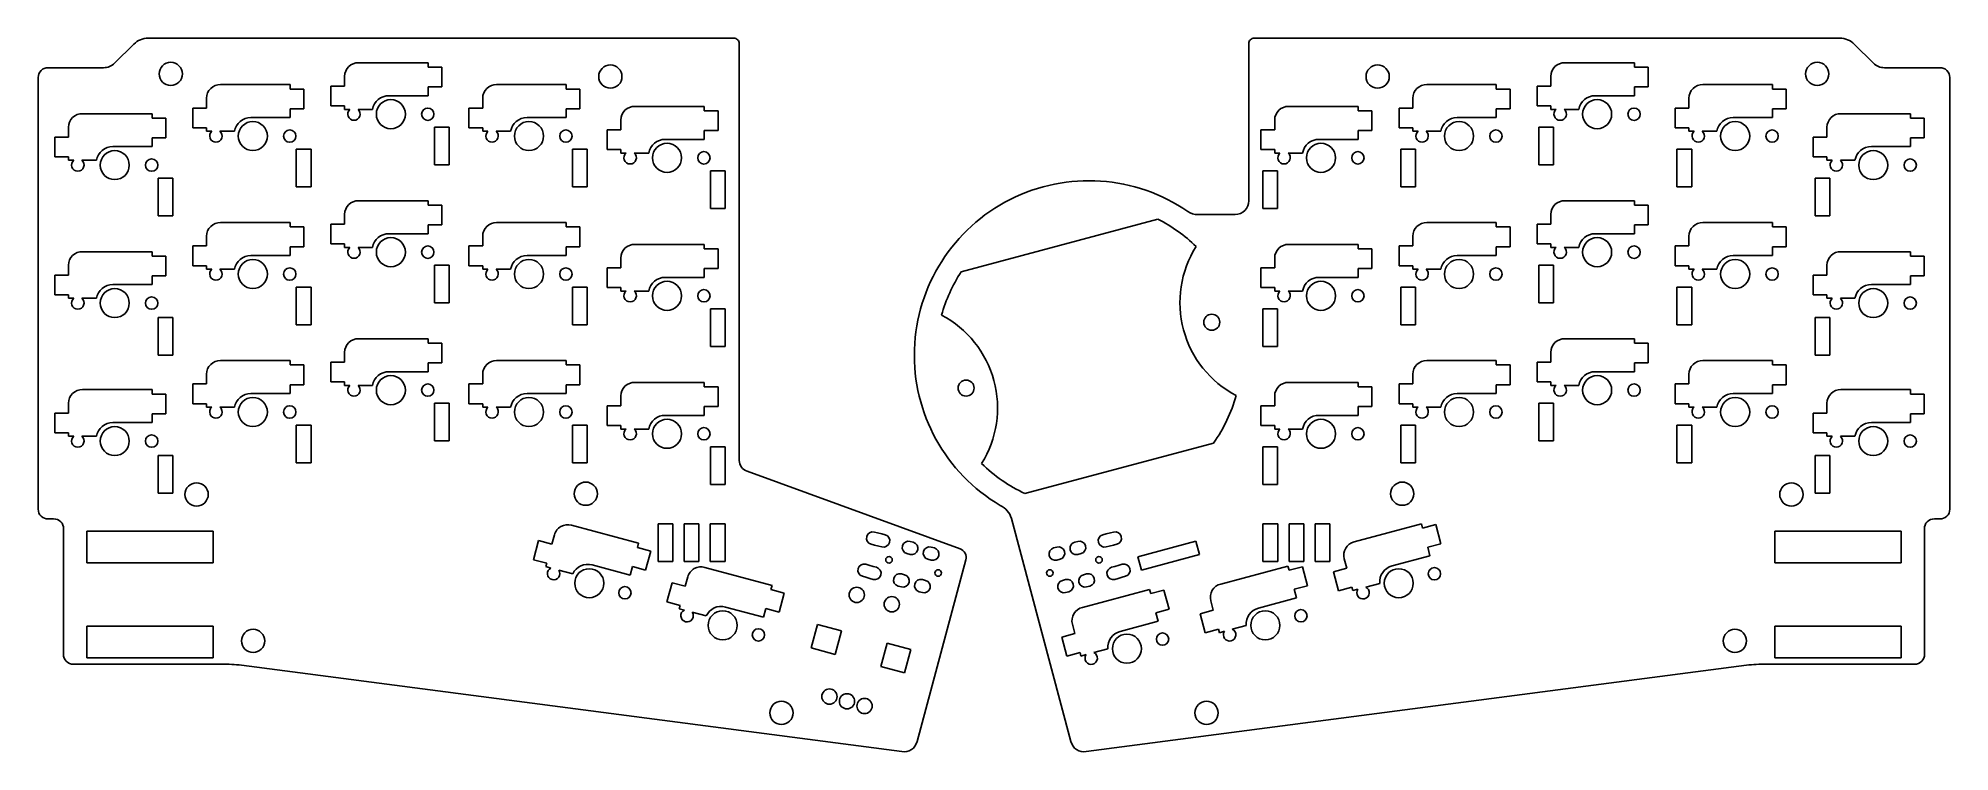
# Model space of a CAD drawing. Extents: x 18 to 281, y -149 to -51.
import ezdxf

# ---------------------------------------------------------------- set-up
doc = ezdxf.new("R2010")
doc.units = 0
doc.layers.add('BLACK', color=7, linetype='CONTINUOUS')

msp = doc.modelspace()

# ---------------------------------------------------------------- linework, layer by layer
at = {"layer": 'BLACK', "linetype": 'CONTINUOUS'}
for p, q in [((30.9462, -51.5245), (28.291, -54.1673)), ((113.485, -50.7244), (32.9274, -50.7244)), ((114.256, -51.4737), (114.256, -108.865)), ((184.355, -73.1001), (184.355, -51.4737)), ((265.69, -50.7244), (185.127, -50.7244)), ((270.32, -54.1673), (267.671, -51.5245)), ((19.1365, -54.782), (26.767, -54.782)), ((71.447, -54.1093), (61.8712, -54.1093)), ((71.447, -54.7098), (71.447, -54.1093)), ((73.3348, -54.7098), (71.447, -54.7098)), ((73.3348, -57.4276), (73.3348, -54.7098)), ((237.426, -54.1093), (227.85, -54.1093)), ((237.426, -54.7098), (237.426, -54.1093)), ((239.314, -54.7098), (237.426, -54.7098)), ((239.314, -57.4276), (239.314, -54.7098)), ((271.844, -54.782), (279.475, -54.782)), ((17.7903, -56.1325), (17.7913, -115.583)), ((52.4476, -57.12), (42.8718, -57.12)), ((52.4476, -57.7205), (52.4476, -57.12)), ((54.3354, -57.7205), (52.4476, -57.7205)), ((54.3354, -60.4383), (54.3354, -57.7205)), ((58.0612, -57.3256), (58.0612, -60.0434)), ((58.0612, -57.3256), (59.949, -57.3256)), ((59.949, -55.9794), (59.949, -57.3256)), ((71.447, -58.6464), (71.447, -57.4276)), ((73.3348, -57.4276), (71.447, -57.4276)), ((90.4472, -57.1195), (80.8714, -57.1195)), ((90.4472, -57.72), (90.4472, -57.1195)), ((92.335, -57.72), (90.4472, -57.72)), ((92.335, -60.4378), (92.335, -57.72)), ((218.426, -57.1195), (208.85, -57.1195)), ((218.426, -57.72), (218.426, -57.1195)), ((220.314, -57.72), (218.426, -57.72)), ((220.314, -60.4378), (220.314, -57.72)), ((224.04, -57.3256), (224.04, -60.0434)), ((224.04, -57.3256), (225.928, -57.3256)), ((225.928, -55.9794), (225.928, -57.3256)), ((237.426, -58.6464), (237.426, -57.4276)), ((239.314, -57.4276), (237.426, -57.4276)), ((256.425, -57.12), (246.85, -57.12)), ((256.425, -57.7205), (256.425, -57.12)), ((258.313, -57.7205), (256.425, -57.7205)), ((258.313, -60.4383), (258.313, -57.7205)), ((280.82, -115.583), (280.821, -56.1325)), ((39.0618, -60.3363), (39.0618, -63.0541)), ((39.0618, -60.3363), (40.9496, -60.3363)), ((40.9496, -58.9901), (40.9496, -60.3363)), ((52.4476, -61.6571), (52.4476, -60.4383)), ((54.3354, -60.4383), (52.4476, -60.4383)), ((58.0612, -60.0434), (59.949, -60.0434)), ((59.949, -60.0434), (59.949, -60.5264)), ((71.447, -58.6464), (66.053, -58.6464)), ((77.0614, -60.3358), (77.0614, -63.0536)), ((77.0614, -60.3358), (78.9492, -60.3358)), ((78.9492, -58.9896), (78.9492, -60.3358)), ((90.4472, -61.6566), (90.4472, -60.4378)), ((92.335, -60.4378), (90.4472, -60.4378)), ((109.447, -60.12), (99.8711, -60.12)), ((109.447, -60.7205), (109.447, -60.12)), ((199.426, -60.12), (189.85, -60.12)), ((199.426, -60.7205), (199.426, -60.12)), ((205.04, -60.3358), (205.04, -63.0536)), ((205.04, -60.3358), (206.928, -60.3358)), ((206.928, -58.9896), (206.928, -60.3358)), ((218.426, -61.6566), (218.426, -60.4378)), ((220.314, -60.4378), (218.426, -60.4378)), ((224.04, -60.0434), (225.928, -60.0434)), ((225.928, -60.0434), (225.928, -60.5264)), ((237.426, -58.6464), (232.032, -58.6464)), ((243.04, -60.3363), (243.04, -63.0541)), ((243.04, -60.3363), (244.927, -60.3363)), ((244.927, -58.9901), (244.927, -60.3363)), ((256.425, -61.6571), (256.425, -60.4383)), ((258.313, -60.4383), (256.425, -60.4383)), ((21.9494, -62.9887), (21.9494, -64.3349)), ((33.4474, -61.1186), (23.8716, -61.1186)), ((33.4474, -61.7191), (33.4474, -61.1186)), ((35.3352, -61.7191), (33.4474, -61.7191)), ((35.3352, -64.4369), (35.3352, -61.7191)), ((39.0618, -63.0541), (40.9496, -63.0541)), ((40.9496, -63.0541), (40.9496, -63.5371)), ((52.4476, -61.6571), (47.0536, -61.6571)), ((59.949, -60.5264), (60.6774, -60.5264)), ((61.795, -60.526), (63.793, -60.5264)), ((72.3002, -62.9956), (74.3322, -62.9956)), ((72.3002, -68.1772), (72.3002, -62.9956)), ((74.3322, -62.9956), (74.3322, -68.1772)), ((77.0614, -63.0536), (78.9492, -63.0536)), ((78.9492, -63.0536), (78.9492, -63.5366)), ((90.4472, -61.6566), (85.0532, -61.6566)), ((97.9489, -61.9901), (97.9489, -63.3363)), ((111.335, -60.7205), (109.447, -60.7205)), ((111.335, -63.4383), (111.335, -60.7205)), ((187.928, -61.9901), (187.928, -63.3363)), ((201.314, -60.7205), (199.426, -60.7205)), ((201.314, -63.4383), (201.314, -60.7205)), ((205.04, -63.0536), (206.928, -63.0536)), ((206.928, -63.0536), (206.928, -63.5366)), ((218.426, -61.6566), (213.032, -61.6566)), ((226.311, -62.9956), (224.279, -62.9956)), ((224.279, -62.9956), (224.279, -68.1772)), ((225.928, -60.5264), (226.656, -60.5264)), ((226.311, -68.1772), (226.311, -62.9956)), ((227.774, -60.526), (229.772, -60.5264)), ((243.04, -63.0541), (244.927, -63.0541)), ((244.927, -63.0541), (244.927, -63.5371)), ((256.425, -61.6571), (251.031, -61.6571)), ((263.928, -62.9887), (263.928, -64.3349)), ((275.426, -61.1186), (265.85, -61.1186)), ((275.426, -61.7191), (275.426, -61.1186)), ((277.313, -61.7191), (275.426, -61.7191)), ((277.313, -64.4369), (277.313, -61.7191)), ((20.0616, -64.3349), (20.0616, -67.0527)), ((20.0616, -64.3349), (21.9494, -64.3349)), ((33.4474, -65.6557), (28.0534, -65.6557)), ((33.4474, -65.6557), (33.4474, -64.4369)), ((35.3352, -64.4369), (33.4474, -64.4369)), ((40.9496, -63.5371), (41.678, -63.5371)), ((42.7956, -63.5367), (44.7936, -63.5371)), ((78.9492, -63.5366), (79.6776, -63.5366)), ((80.7952, -63.5362), (82.7932, -63.5366)), ((96.0611, -63.3363), (96.0611, -66.0541)), ((96.0611, -63.3363), (97.9489, -63.3363)), ((109.447, -64.6571), (104.053, -64.6571)), ((109.447, -64.6571), (109.447, -63.4383)), ((111.335, -63.4383), (109.447, -63.4383)), ((186.04, -63.3363), (186.04, -66.0541)), ((186.04, -63.3363), (187.928, -63.3363)), ((199.426, -64.6571), (194.032, -64.6571)), ((199.426, -64.6571), (199.426, -63.4383)), ((201.314, -63.4383), (199.426, -63.4383)), ((206.928, -63.5366), (207.656, -63.5366)), ((208.774, -63.5362), (210.772, -63.5366)), ((244.927, -63.5371), (245.656, -63.5371)), ((246.773, -63.5367), (248.771, -63.5371)), ((262.04, -64.3349), (262.04, -67.0527)), ((262.04, -64.3349), (263.928, -64.3349)), ((275.426, -65.6557), (270.032, -65.6557)), ((275.426, -65.6557), (275.426, -64.4369)), ((277.313, -64.4369), (275.426, -64.4369)), ((20.0616, -67.0527), (21.9494, -67.0527)), ((21.9494, -67.0527), (21.9494, -67.5357)), ((21.9494, -67.5357), (22.6778, -67.5357)), ((23.7954, -67.5353), (25.7934, -67.5357)), ((53.3008, -71.1879), (53.3008, -66.0063)), ((53.3008, -66.0063), (55.3328, -66.0063)), ((55.3328, -66.0063), (55.3328, -71.1879)), ((74.3322, -68.1772), (72.3002, -68.1772)), ((91.3004, -71.1874), (91.3004, -66.0058)), ((91.3004, -66.0058), (93.3324, -66.0058)), ((93.3324, -66.0058), (93.3324, -71.1874)), ((96.0611, -66.0541), (97.9489, -66.0541)), ((97.9489, -66.0541), (97.9489, -66.5371)), ((97.9489, -66.5371), (98.6773, -66.5371)), ((99.7949, -66.5367), (101.793, -66.5371)), ((186.04, -66.0541), (187.928, -66.0541)), ((187.928, -66.0541), (187.928, -66.5371)), ((187.928, -66.5371), (188.657, -66.5371)), ((189.774, -66.5367), (191.772, -66.5371)), ((207.311, -66.0058), (205.279, -66.0058)), ((205.279, -66.0058), (205.279, -71.1874)), ((207.311, -71.1874), (207.311, -66.0058)), ((224.279, -68.1772), (226.311, -68.1772)), ((245.311, -66.0063), (243.279, -66.0063)), ((243.279, -66.0063), (243.279, -71.1879)), ((245.311, -71.1879), (245.311, -66.0063)), ((262.04, -67.0527), (263.928, -67.0527)), ((263.928, -67.0527), (263.928, -67.5357)), ((263.928, -67.5357), (264.656, -67.5357)), ((265.774, -67.5353), (267.772, -67.5357)), ((34.3006, -70.0049), (36.3326, -70.0049)), ((34.3006, -75.1865), (34.3006, -70.0049)), ((36.3326, -70.0049), (36.3326, -75.1865)), ((110.3, -69.0063), (112.332, -69.0063)), ((110.3, -74.1879), (110.3, -69.0063)), ((112.332, -69.0063), (112.332, -74.1879)), ((188.311, -69.0063), (186.279, -69.0063)), ((186.279, -69.0063), (186.279, -74.1879)), ((188.311, -74.1879), (188.311, -69.0063)), ((264.311, -70.0049), (262.279, -70.0049)), ((262.279, -70.0049), (262.279, -75.1865)), ((264.311, -75.1865), (264.311, -70.0049)), ((55.3328, -71.1879), (53.3008, -71.1879)), ((71.447, -73.1092), (61.8712, -73.1092)), ((71.447, -73.7097), (71.447, -73.1092)), ((93.3324, -71.1874), (91.3004, -71.1874)), ((205.279, -71.1874), (207.311, -71.1874)), ((237.426, -73.1092), (227.85, -73.1092)), ((237.426, -73.7097), (237.426, -73.1092)), ((243.279, -71.1879), (245.311, -71.1879)), ((36.3326, -75.1865), (34.3006, -75.1865)), ((52.4476, -76.1196), (42.8718, -76.1196)), ((52.4476, -76.7201), (52.4476, -76.1196)), ((59.949, -74.9793), (59.949, -76.3255)), ((73.3348, -73.7097), (71.447, -73.7097)), ((73.3348, -76.4275), (73.3348, -73.7097)), ((90.4472, -76.1194), (80.8714, -76.1194)), ((90.4472, -76.7199), (90.4472, -76.1194)), ((112.332, -74.1879), (110.3, -74.1879)), ((171.865, -75.6523), (144.786, -82.9056)), ((177.348, -75.0051), (182.479, -75.0051)), ((186.279, -74.1879), (188.311, -74.1879)), ((218.426, -76.1194), (208.85, -76.1194)), ((218.426, -76.7199), (218.426, -76.1194)), ((225.928, -74.9793), (225.928, -76.3255)), ((239.314, -73.7097), (237.426, -73.7097)), ((239.314, -76.4275), (239.314, -73.7097)), ((256.425, -76.1196), (246.85, -76.1196)), ((256.425, -76.7201), (256.425, -76.1196)), ((262.279, -75.1865), (264.311, -75.1865)), ((40.9496, -77.9897), (40.9496, -79.3359)), ((54.3354, -76.7201), (52.4476, -76.7201)), ((54.3354, -79.4379), (54.3354, -76.7201)), ((58.0612, -76.3255), (58.0612, -79.0433)), ((58.0612, -76.3255), (59.949, -76.3255)), ((71.447, -77.6463), (66.053, -77.6463)), ((71.447, -77.6463), (71.447, -76.4275)), ((73.3348, -76.4275), (71.447, -76.4275)), ((78.9492, -77.9895), (78.9492, -79.3357)), ((92.335, -76.7199), (90.4472, -76.7199)), ((92.335, -79.4377), (92.335, -76.7199)), ((206.928, -77.9895), (206.928, -79.3357)), ((220.314, -76.7199), (218.426, -76.7199)), ((220.314, -79.4377), (220.314, -76.7199)), ((224.04, -76.3255), (224.04, -79.0433)), ((224.04, -76.3255), (225.928, -76.3255)), ((237.426, -77.6463), (232.032, -77.6463)), ((237.426, -77.6463), (237.426, -76.4275)), ((239.314, -76.4275), (237.426, -76.4275)), ((244.927, -77.9897), (244.927, -79.3359)), ((258.313, -76.7201), (256.425, -76.7201)), ((258.313, -79.4379), (258.313, -76.7201)), ((33.4474, -80.119), (23.8716, -80.119)), ((33.4474, -80.7195), (33.4474, -80.119)), ((35.3352, -80.7195), (33.4474, -80.7195)), ((35.3352, -83.4373), (35.3352, -80.7195)), ((39.0618, -79.3359), (39.0618, -82.0537)), ((39.0618, -79.3359), (40.9496, -79.3359)), ((52.4476, -80.6567), (47.0536, -80.6567)), ((52.4476, -80.6567), (52.4476, -79.4379)), ((54.3354, -79.4379), (52.4476, -79.4379)), ((58.0612, -79.0433), (59.949, -79.0433)), ((59.949, -79.0433), (59.949, -79.5263)), ((59.949, -79.5263), (60.6774, -79.5263)), ((61.795, -79.5259), (63.793, -79.5263)), ((77.0614, -79.3357), (77.0614, -82.0535)), ((77.0614, -79.3357), (78.9492, -79.3357)), ((90.4472, -80.6565), (85.0532, -80.6565)), ((90.4472, -80.6565), (90.4472, -79.4377)), ((92.335, -79.4377), (90.4472, -79.4377)), ((97.9489, -80.9899), (97.9489, -82.3361)), ((109.447, -79.1198), (99.8711, -79.1198)), ((109.447, -79.7203), (109.447, -79.1198)), ((111.335, -79.7203), (109.447, -79.7203)), ((111.335, -82.4381), (111.335, -79.7203)), ((187.928, -80.9899), (187.928, -82.3361)), ((199.426, -79.1198), (189.85, -79.1198)), ((199.426, -79.7203), (199.426, -79.1198)), ((201.314, -79.7203), (199.426, -79.7203)), ((201.314, -82.4381), (201.314, -79.7203)), ((205.04, -79.3357), (205.04, -82.0535)), ((205.04, -79.3357), (206.928, -79.3357)), ((218.426, -80.6565), (213.032, -80.6565)), ((218.426, -80.6565), (218.426, -79.4377)), ((220.314, -79.4377), (218.426, -79.4377)), ((224.04, -79.0433), (225.928, -79.0433)), ((225.928, -79.0433), (225.928, -79.5263)), ((225.928, -79.5263), (226.656, -79.5263)), ((227.774, -79.5259), (229.772, -79.5263)), ((243.04, -79.3359), (243.04, -82.0537)), ((243.04, -79.3359), (244.927, -79.3359)), ((256.425, -80.6567), (251.031, -80.6567)), ((256.425, -80.6567), (256.425, -79.4379)), ((258.313, -79.4379), (256.425, -79.4379)), ((275.426, -80.119), (265.85, -80.119)), ((275.426, -80.7195), (275.426, -80.119)), ((277.313, -80.7195), (275.426, -80.7195)), ((277.313, -83.4373), (277.313, -80.7195)), ((20.0616, -83.3353), (20.0616, -86.0531)), ((20.0616, -83.3353), (21.9494, -83.3353)), ((21.9494, -81.9891), (21.9494, -83.3353)), ((33.4474, -84.6561), (33.4474, -83.4373)), ((35.3352, -83.4373), (33.4474, -83.4373)), ((39.0618, -82.0537), (40.9496, -82.0537)), ((40.9496, -82.0537), (40.9496, -82.5367)), ((40.9496, -82.5367), (41.678, -82.5367)), ((42.7956, -82.5363), (44.7936, -82.5367)), ((72.3002, -81.9955), (74.3322, -81.9955)), ((72.3002, -87.1771), (72.3002, -81.9955)), ((74.3322, -81.9955), (74.3322, -87.1771)), ((77.0614, -82.0535), (78.9492, -82.0535)), ((78.9492, -82.0535), (78.9492, -82.5365)), ((78.9492, -82.5365), (79.6776, -82.5365)), ((80.7952, -82.5361), (82.7932, -82.5365)), ((96.0611, -82.3361), (96.0611, -85.0539)), ((96.0611, -82.3361), (97.9489, -82.3361)), ((109.447, -83.6569), (104.053, -83.6569)), ((109.447, -83.6569), (109.447, -82.4381)), ((111.335, -82.4381), (109.447, -82.4381)), ((186.04, -82.3361), (186.04, -85.0539)), ((186.04, -82.3361), (187.928, -82.3361)), ((199.426, -83.6569), (194.032, -83.6569)), ((199.426, -83.6569), (199.426, -82.4381)), ((201.314, -82.4381), (199.426, -82.4381)), ((205.04, -82.0535), (206.928, -82.0535)), ((206.928, -82.0535), (206.928, -82.5365)), ((206.928, -82.5365), (207.656, -82.5365)), ((208.774, -82.5361), (210.772, -82.5365)), ((226.311, -81.9955), (224.279, -81.9955)), ((224.279, -81.9955), (224.279, -87.1771)), ((226.311, -87.1771), (226.311, -81.9955)), ((243.04, -82.0537), (244.927, -82.0537)), ((244.927, -82.0537), (244.927, -82.5367)), ((244.927, -82.5367), (245.656, -82.5367)), ((246.773, -82.5363), (248.771, -82.5367)), ((262.04, -83.3353), (262.04, -86.0531)), ((262.04, -83.3353), (263.928, -83.3353)), ((263.928, -81.9891), (263.928, -83.3353)), ((275.426, -84.6561), (275.426, -83.4373)), ((277.313, -83.4373), (275.426, -83.4373)), ((20.0616, -86.0531), (21.9494, -86.0531)), ((21.9494, -86.0531), (21.9494, -86.5361)), ((21.9494, -86.5361), (22.6778, -86.5361)), ((23.7954, -86.5357), (25.7934, -86.5361)), ((33.4474, -84.6561), (28.0534, -84.6561)), ((53.3008, -90.1875), (53.3008, -85.0059)), ((53.3008, -85.0059), (55.3328, -85.0059)), ((55.3328, -85.0059), (55.3328, -90.1875)), ((91.3004, -90.1873), (91.3004, -85.0057)), ((91.3004, -85.0057), (93.3324, -85.0057)), ((93.3324, -85.0057), (93.3324, -90.1873)), ((96.0611, -85.0539), (97.9489, -85.0539)), ((97.9489, -85.0539), (97.9489, -85.5369)), ((97.9489, -85.5369), (98.6773, -85.5369)), ((99.7949, -85.5365), (101.793, -85.5369)), ((186.04, -85.0539), (187.928, -85.0539)), ((187.928, -85.0539), (187.928, -85.5369)), ((187.928, -85.5369), (188.657, -85.5369)), ((189.774, -85.5365), (191.772, -85.5369)), ((207.311, -85.0057), (205.279, -85.0057)), ((205.279, -85.0057), (205.279, -90.1873)), ((207.311, -90.1873), (207.311, -85.0057)), ((245.311, -85.0059), (243.279, -85.0059)), ((243.279, -85.0059), (243.279, -90.1875)), ((245.311, -90.1875), (245.311, -85.0059)), ((262.04, -86.0531), (263.928, -86.0531)), ((263.928, -86.0531), (263.928, -86.5361)), ((263.928, -86.5361), (264.656, -86.5361)), ((265.774, -86.5357), (267.772, -86.5361)), ((275.426, -84.6561), (270.032, -84.6561)), ((34.3006, -89.2053), (36.3326, -89.2053)), ((34.3006, -94.3869), (34.3006, -89.2053)), ((36.3326, -89.2053), (36.3326, -94.3869)), ((74.3322, -87.1771), (72.3002, -87.1771)), ((110.3, -88.0061), (112.332, -88.0061)), ((110.3, -93.1877), (110.3, -88.0061)), ((112.332, -88.0061), (112.332, -93.1877)), ((188.311, -88.0061), (186.279, -88.0061)), ((186.279, -88.0061), (186.279, -93.1877)), ((188.311, -93.1877), (188.311, -88.0061)), ((224.279, -87.1771), (226.311, -87.1771)), ((264.311, -89.2053), (262.279, -89.2053)), ((262.279, -89.2053), (262.279, -94.3869)), ((264.311, -94.3869), (264.311, -89.2053)), ((55.3328, -90.1875), (53.3008, -90.1875)), ((93.3324, -90.1873), (91.3004, -90.1873)), ((205.279, -90.1873), (207.311, -90.1873)), ((243.279, -90.1875), (245.311, -90.1875)), ((36.3326, -94.3869), (34.3006, -94.3869)), ((59.949, -93.9795), (59.949, -95.3257)), ((71.447, -92.1094), (61.8712, -92.1094)), ((71.447, -92.7099), (71.447, -92.1094)), ((73.3348, -92.7099), (71.447, -92.7099)), ((73.3348, -95.4277), (73.3348, -92.7099)), ((112.332, -93.1877), (110.3, -93.1877)), ((186.279, -93.1877), (188.311, -93.1877)), ((225.928, -93.9795), (225.928, -95.3257)), ((237.426, -92.1094), (227.85, -92.1094)), ((237.426, -92.7099), (237.426, -92.1094)), ((239.314, -92.7099), (237.426, -92.7099)), ((239.314, -95.4277), (239.314, -92.7099)), ((262.279, -94.3869), (264.311, -94.3869)), ((40.9496, -96.9893), (40.9496, -98.3355)), ((52.4476, -95.1192), (42.8718, -95.1192)), ((52.4476, -95.7197), (52.4476, -95.1192)), ((54.3354, -95.7197), (52.4476, -95.7197)), ((54.3354, -98.4375), (54.3354, -95.7197)), ((58.0612, -95.3257), (58.0612, -98.0435)), ((58.0612, -95.3257), (59.949, -95.3257)), ((71.447, -96.6465), (66.053, -96.6465)), ((71.447, -96.6465), (71.447, -95.4277)), ((73.3348, -95.4277), (71.447, -95.4277)), ((78.9492, -96.9899), (78.9492, -98.3361)), ((90.4472, -95.1198), (80.8714, -95.1198)), ((90.4472, -95.7203), (90.4472, -95.1198)), ((92.335, -95.7203), (90.4472, -95.7203)), ((92.335, -98.4381), (92.335, -95.7203)), ((206.928, -96.9899), (206.928, -98.3361)), ((218.426, -95.1198), (208.85, -95.1198)), ((218.426, -95.7203), (218.426, -95.1198)), ((220.314, -95.7203), (218.426, -95.7203)), ((220.314, -98.4381), (220.314, -95.7203)), ((224.04, -95.3257), (224.04, -98.0435)), ((224.04, -95.3257), (225.928, -95.3257)), ((237.426, -96.6465), (232.032, -96.6465)), ((237.426, -96.6465), (237.426, -95.4277)), ((239.314, -95.4277), (237.426, -95.4277)), ((244.927, -96.9893), (244.927, -98.3355)), ((256.425, -95.1192), (246.85, -95.1192)), ((256.425, -95.7197), (256.425, -95.1192)), ((258.313, -95.7197), (256.425, -95.7197)), ((258.313, -98.4375), (258.313, -95.7197)), ((33.4474, -99.1194), (23.8716, -99.1194)), ((33.4474, -99.7199), (33.4474, -99.1194)), ((35.3352, -99.7199), (33.4474, -99.7199)), ((35.3352, -102.438), (35.3352, -99.7199)), ((39.0618, -98.3355), (39.0618, -101.053)), ((39.0618, -98.3355), (40.9496, -98.3355)), ((52.4476, -99.6563), (47.0536, -99.6563)), ((52.4476, -99.6563), (52.4476, -98.4375)), ((54.3354, -98.4375), (52.4476, -98.4375)), ((58.0612, -98.0435), (59.949, -98.0435)), ((59.949, -98.0435), (59.949, -98.5265)), ((59.949, -98.5265), (60.6774, -98.5265)), ((61.795, -98.5261), (63.793, -98.5265)), ((77.0614, -98.3361), (77.0614, -101.054)), ((77.0614, -98.3361), (78.9492, -98.3361)), ((90.4472, -99.6569), (85.0532, -99.6569)), ((90.4472, -99.6569), (90.4472, -98.4381)), ((92.335, -98.4381), (90.4472, -98.4381)), ((109.447, -98.1198), (99.8711, -98.1198)), ((109.447, -98.7203), (109.447, -98.1198)), ((111.335, -98.7203), (109.447, -98.7203)), ((111.335, -101.438), (111.335, -98.7203)), ((199.426, -98.1198), (189.85, -98.1198)), ((199.426, -98.7203), (199.426, -98.1198)), ((201.314, -98.7203), (199.426, -98.7203)), ((201.314, -101.438), (201.314, -98.7203)), ((205.04, -98.3361), (205.04, -101.054)), ((205.04, -98.3361), (206.928, -98.3361)), ((218.426, -99.6569), (213.032, -99.6569)), ((218.426, -99.6569), (218.426, -98.4381)), ((220.314, -98.4381), (218.426, -98.4381)), ((224.04, -98.0435), (225.928, -98.0435)), ((225.928, -98.0435), (225.928, -98.5265)), ((225.928, -98.5265), (226.656, -98.5265)), ((227.774, -98.5261), (229.772, -98.5265)), ((243.04, -98.3355), (243.04, -101.053)), ((243.04, -98.3355), (244.927, -98.3355)), ((256.425, -99.6563), (251.031, -99.6563)), ((256.425, -99.6563), (256.425, -98.4375)), ((258.313, -98.4375), (256.425, -98.4375)), ((275.426, -99.1194), (265.85, -99.1194)), ((275.426, -99.7199), (275.426, -99.1194)), ((277.313, -99.7199), (275.426, -99.7199)), ((277.313, -102.438), (277.313, -99.7199)), ((20.0616, -102.336), (20.0616, -105.054)), ((20.0616, -102.336), (21.9494, -102.336)), ((21.9494, -100.99), (21.9494, -102.336)), ((33.4474, -103.657), (33.4474, -102.438)), ((35.3352, -102.438), (33.4474, -102.438)), ((39.0618, -101.053), (40.9496, -101.053)), ((40.9496, -101.053), (40.9496, -101.536)), ((40.9496, -101.536), (41.678, -101.536)), ((42.7956, -101.536), (44.7936, -101.536)), ((72.3002, -100.996), (74.3322, -100.996)), ((72.3002, -106.177), (72.3002, -100.996)), ((74.3322, -100.996), (74.3322, -106.177)), ((77.0614, -101.054), (78.9492, -101.054)), ((78.9492, -101.054), (78.9492, -101.537)), ((78.9492, -101.537), (79.6776, -101.537)), ((80.7952, -101.537), (82.7932, -101.537)), ((96.0611, -101.336), (96.0611, -104.054)), ((96.0611, -101.336), (97.9489, -101.336)), ((97.9489, -99.9899), (97.9489, -101.336)), ((109.447, -102.657), (109.447, -101.438)), ((111.335, -101.438), (109.447, -101.438)), ((186.04, -101.336), (186.04, -104.054)), ((186.04, -101.336), (187.928, -101.336)), ((187.928, -99.9899), (187.928, -101.336)), ((199.426, -102.657), (199.426, -101.438)), ((201.314, -101.438), (199.426, -101.438)), ((205.04, -101.054), (206.928, -101.054)), ((206.928, -101.054), (206.928, -101.537)), ((206.928, -101.537), (207.656, -101.537)), ((208.774, -101.537), (210.772, -101.537)), ((226.311, -100.996), (224.279, -100.996)), ((224.279, -100.996), (224.279, -106.177)), ((226.311, -106.177), (226.311, -100.996)), ((243.04, -101.053), (244.927, -101.053)), ((244.927, -101.053), (244.927, -101.536)), ((244.927, -101.536), (245.656, -101.536)), ((246.773, -101.536), (248.771, -101.536)), ((262.04, -102.336), (262.04, -105.054)), ((262.04, -102.336), (263.928, -102.336)), ((263.928, -100.99), (263.928, -102.336)), ((275.426, -103.657), (275.426, -102.438)), ((277.313, -102.438), (275.426, -102.438)), ((20.0616, -105.054), (21.9494, -105.054)), ((21.9494, -105.054), (21.9494, -105.537)), ((33.4474, -103.657), (28.0534, -103.657)), ((53.3008, -109.187), (53.3008, -104.006)), ((53.3008, -104.006), (55.3328, -104.006)), ((55.3328, -104.006), (55.3328, -109.187)), ((91.3004, -109.188), (91.3004, -104.006)), ((91.3004, -104.006), (93.3324, -104.006)), ((93.3324, -104.006), (93.3324, -109.188)), ((96.0611, -104.054), (97.9489, -104.054)), ((97.9489, -104.054), (97.9489, -104.537)), ((97.9489, -104.537), (98.6773, -104.537)), ((99.7949, -104.537), (101.793, -104.537)), ((109.447, -102.657), (104.053, -102.657)), ((186.04, -104.054), (187.928, -104.054)), ((187.928, -104.054), (187.928, -104.537)), ((187.928, -104.537), (188.657, -104.537)), ((189.774, -104.537), (191.772, -104.537)), ((199.426, -102.657), (194.032, -102.657)), ((207.311, -104.006), (205.279, -104.006)), ((205.279, -104.006), (205.279, -109.188)), ((207.311, -109.188), (207.311, -104.006)), ((245.311, -104.006), (243.279, -104.006)), ((243.279, -104.006), (243.279, -109.187)), ((245.311, -109.187), (245.311, -104.006)), ((262.04, -105.054), (263.928, -105.054)), ((263.928, -105.054), (263.928, -105.537)), ((275.426, -103.657), (270.032, -103.657)), ((21.9494, -105.537), (22.6778, -105.537)), ((23.7954, -105.536), (25.7934, -105.537)), ((74.3322, -106.177), (72.3002, -106.177)), ((110.3, -107.006), (112.332, -107.006)), ((110.3, -112.188), (110.3, -107.006)), ((112.332, -107.006), (112.332, -112.188)), ((179.523, -106.468), (153.57, -113.417)), ((188.311, -107.006), (186.279, -107.006)), ((186.279, -107.006), (186.279, -112.188)), ((188.311, -112.188), (188.311, -107.006)), ((224.279, -106.177), (226.311, -106.177)), ((263.928, -105.537), (264.656, -105.537)), ((265.774, -105.536), (267.772, -105.537)), ((34.3006, -108.206), (36.3326, -108.206)), ((34.3006, -113.387), (34.3006, -108.206)), ((36.3326, -108.206), (36.3326, -113.387)), ((55.3328, -109.187), (53.3008, -109.187)), ((93.3324, -109.188), (91.3004, -109.188)), ((144.638, -121.019), (115.326, -110.351)), ((205.279, -109.188), (207.311, -109.188)), ((243.279, -109.187), (245.311, -109.187)), ((264.311, -108.206), (262.279, -108.206)), ((262.279, -108.206), (262.279, -113.387)), ((264.311, -113.387), (264.311, -108.206)), ((112.332, -112.188), (110.3, -112.188)), ((186.279, -112.188), (188.311, -112.188)), ((36.3326, -113.387), (34.3006, -113.387)), ((262.279, -113.387), (264.311, -113.387)), ((19.9006, -116.918), (19.1619, -116.918)), ((21.2711, -118.304), (21.2711, -135.548)), ((100.403, -120.269), (91.153, -117.791)), ((103.072, -117.617), (105.104, -117.617)), ((103.072, -122.799), (103.072, -117.617)), ((105.104, -117.617), (105.104, -122.799)), ((106.672, -117.617), (108.704, -117.617)), ((106.672, -122.799), (106.672, -117.617)), ((108.704, -117.617), (108.704, -122.799)), ((110.272, -117.617), (112.304, -117.617)), ((110.272, -122.799), (110.272, -117.617)), ((112.304, -117.617), (112.304, -122.799)), ((159.892, -147.562), (151.694, -116.84)), ((188.34, -117.617), (186.308, -117.617)), ((186.308, -117.617), (186.308, -122.799)), ((188.34, -122.799), (188.34, -117.617)), ((191.94, -117.617), (189.908, -117.617)), ((189.908, -117.617), (189.908, -122.799)), ((191.94, -122.799), (191.94, -117.617)), ((195.54, -117.617), (193.508, -117.617)), ((193.508, -117.617), (193.508, -122.799)), ((195.54, -122.799), (195.54, -117.617)), ((208.121, -117.613), (198.871, -120.092)), ((208.276, -118.193), (208.121, -117.613)), ((210.1, -117.705), (208.276, -118.193)), ((210.803, -120.33), (210.1, -117.705)), ((277.34, -135.548), (277.34, -118.304)), ((279.45, -116.918), (278.711, -116.918)), ((24.4911, -118.59), (41.8647, -118.59)), ((24.4911, -122.959), (24.4911, -118.59)), ((41.8647, -118.59), (41.8647, -122.959)), ((86.6404, -119.911), (85.937, -122.536)), ((86.6404, -119.911), (88.4639, -120.4)), ((88.8123, -119.1), (88.4639, -120.4)), ((100.247, -120.849), (100.403, -120.269)), ((102.071, -121.338), (100.247, -120.849)), ((132.84, -120.521), (132.399, -120.402)), ((133.438, -120.647), (132.84, -120.521)), ((133.287, -118.852), (132.846, -118.734)), ((133.885, -118.978), (133.287, -118.852)), ((133.879, -120.765), (133.438, -120.647)), ((134.326, -119.097), (133.885, -118.978)), ((138.203, -120.135), (137.761, -120.017)), ((141.098, -120.911), (140.656, -120.793)), ((157.513, -120.911), (157.955, -120.793)), ((160.409, -120.135), (160.85, -120.017)), ((164.285, -119.097), (164.727, -118.978)), ((164.727, -118.978), (165.324, -118.852)), ((164.732, -120.765), (165.174, -120.647)), ((165.174, -120.647), (165.771, -120.521)), ((165.324, -118.852), (165.766, -118.734)), ((165.771, -120.521), (166.213, -120.402)), ((169.095, -122.121), (177.069, -119.985)), ((177.069, -119.985), (177.562, -121.825)), ((210.803, -120.33), (208.98, -120.818)), ((209.295, -121.996), (208.98, -120.818)), ((274.12, -118.59), (256.747, -118.59)), ((256.747, -118.59), (256.747, -122.959)), ((274.12, -122.959), (274.12, -118.59)), ((41.8647, -122.959), (24.4911, -122.959)), ((85.937, -122.536), (87.7605, -123.025)), ((87.7605, -123.025), (87.6355, -123.492)), ((87.6355, -123.492), (88.339, -123.68)), ((99.2282, -124.652), (94.018, -123.255)), ((99.2282, -124.652), (99.5437, -123.474)), ((101.367, -123.963), (99.5437, -123.474)), ((101.367, -123.963), (102.071, -121.338)), ((105.104, -122.799), (103.072, -122.799)), ((108.704, -122.799), (106.672, -122.799)), ((118.765, -126.064), (109.515, -123.586)), ((112.304, -122.799), (110.272, -122.799)), ((132.104, -123.271), (131.662, -123.152)), ((132.684, -123.46), (132.104, -123.271)), ((133.126, -123.578), (132.684, -123.46)), ((137.756, -121.804), (137.314, -121.685)), ((138.72, -147.562), (145.451, -122.543)), ((140.651, -122.579), (140.209, -122.461)), ((157.961, -122.579), (158.402, -122.461)), ((160.856, -121.804), (161.297, -121.685)), ((165.486, -123.578), (165.927, -123.46)), ((165.927, -123.46), (166.508, -123.271)), ((166.508, -123.271), (166.949, -123.152)), ((169.588, -123.961), (169.095, -122.121)), ((177.562, -121.825), (169.588, -123.961)), ((189.759, -123.408), (180.509, -125.886)), ((186.308, -122.799), (188.34, -122.799)), ((189.914, -123.988), (189.759, -123.408)), ((189.908, -122.799), (191.94, -122.799)), ((191.738, -123.5), (189.914, -123.988)), ((192.441, -126.125), (191.738, -123.5)), ((193.508, -122.799), (195.54, -122.799)), ((197.499, -122.395), (197.847, -123.696)), ((209.295, -121.996), (204.085, -123.392)), ((256.747, -122.959), (274.12, -122.959)), ((89.4186, -123.969), (91.3485, -124.487)), ((105.002, -125.706), (104.299, -128.331)), ((105.002, -125.706), (106.826, -126.195)), ((107.174, -124.894), (106.826, -126.195)), ((118.609, -126.644), (118.765, -126.064)), ((131.657, -124.939), (131.215, -124.821)), ((132.237, -125.128), (131.657, -124.939)), ((132.679, -125.247), (132.237, -125.128)), ((136.556, -126.282), (136.114, -126.164)), ((137.003, -124.614), (136.561, -124.496)), ((139.898, -125.39), (139.456, -125.271)), ((158.714, -125.39), (159.155, -125.271)), ((161.609, -124.614), (162.05, -124.496)), ((162.056, -126.282), (162.497, -126.164)), ((165.933, -125.247), (166.375, -125.128)), ((166.375, -125.128), (166.955, -124.939)), ((166.955, -124.939), (167.396, -124.821)), ((192.441, -126.125), (190.618, -126.613)), ((196.024, -124.184), (197.847, -123.696)), ((196.024, -124.184), (196.727, -126.81)), ((200.458, -126.309), (202.389, -125.793)), ((104.299, -128.331), (106.122, -128.82)), ((106.122, -128.82), (105.997, -129.287)), ((120.433, -127.133), (118.609, -126.644)), ((119.729, -129.758), (120.433, -127.133)), ((139.451, -127.058), (139.009, -126.94)), ((159.161, -127.058), (159.602, -126.94)), ((170.718, -126.624), (161.468, -129.102)), ((170.873, -127.204), (170.718, -126.624)), ((172.697, -126.715), (170.873, -127.204)), ((173.4, -129.341), (172.697, -126.715)), ((179.137, -128.19), (179.485, -129.491)), ((190.933, -127.791), (185.723, -129.187)), ((190.933, -127.791), (190.618, -126.613)), ((196.727, -126.81), (198.551, -126.321)), ((198.551, -126.321), (198.676, -126.788)), ((198.676, -126.788), (199.379, -126.599)), ((105.997, -129.287), (106.701, -129.475)), ((107.781, -129.764), (109.71, -130.281)), ((117.59, -130.446), (112.38, -129.05)), ((117.59, -130.446), (117.906, -129.269)), ((119.729, -129.758), (117.906, -129.269)), ((124.156, -134.685), (125.024, -131.446)), ((125.024, -131.446), (128.311, -132.327)), ((160.096, -131.406), (160.444, -132.707)), ((171.892, -131.006), (166.682, -132.403)), ((173.4, -129.341), (171.577, -129.829)), ((171.892, -131.006), (171.577, -129.829)), ((177.662, -129.979), (179.485, -129.491)), ((177.662, -129.979), (178.365, -132.604)), ((24.4911, -131.696), (41.8647, -131.696)), ((24.4911, -136.065), (24.4911, -131.696)), ((41.8647, -131.696), (41.8647, -136.065)), ((128.311, -132.327), (127.443, -135.566)), ((133.724, -137.249), (134.592, -134.01)), ((134.592, -134.01), (137.88, -134.891)), ((158.621, -133.195), (160.444, -132.707)), ((158.621, -133.195), (159.324, -135.82)), ((178.365, -132.604), (180.189, -132.116)), ((180.189, -132.116), (180.314, -132.582)), ((180.314, -132.582), (181.017, -132.394)), ((182.097, -132.104), (184.027, -131.588)), ((274.12, -131.696), (256.747, -131.696)), ((256.747, -131.696), (256.747, -136.065)), ((274.12, -136.065), (274.12, -131.696)), ((41.8647, -136.065), (24.4911, -136.065)), ((127.443, -135.566), (124.156, -134.685)), ((137.88, -134.891), (137.012, -138.13)), ((159.324, -135.82), (161.148, -135.332)), ((161.148, -135.332), (161.273, -135.798)), ((161.273, -135.798), (161.976, -135.61)), ((163.056, -135.32), (164.986, -134.803)), ((256.747, -136.065), (274.12, -136.065)), ((43.0606, -136.919), (22.6163, -136.919)), ((136.612, -148.959), (45.753, -137.072)), ((137.012, -138.13), (133.724, -137.249)), ((252.858, -137.072), (162, -148.959)), ((275.995, -136.919), (255.551, -136.919))]:
    msp.add_line(p, q, dxfattribs=at)
at = {"layer": 'BLACK'}
for centre, radius in [((36.0275, -55.6393), 1.6), ((96.5177, -56.0085), 1.6), ((202.094, -56.0085), 1.6), ((262.584, -55.6393), 1.6), ((66.3162, -61.1864), 2), ((71.3962, -61.1864), 0.85), ((232.295, -61.1864), 2), ((237.375, -61.1864), 0.85), ((47.3168, -64.1971), 2), ((85.3164, -64.1966), 2), ((213.295, -64.1966), 2), ((251.295, -64.1971), 2), ((52.3968, -64.1971), 0.85), ((90.3964, -64.1966), 0.85), ((104.316, -67.1971), 2), ((194.295, -67.1971), 2), ((218.375, -64.1966), 0.85), ((256.375, -64.1971), 0.85), ((28.3166, -68.1957), 2), ((33.3966, -68.1957), 0.85), ((109.396, -67.1971), 0.85), ((199.375, -67.1971), 0.85), ((270.295, -68.1957), 2), ((275.375, -68.1957), 0.85), ((66.3162, -80.1863), 2), ((232.295, -80.1863), 2), ((47.3168, -83.1967), 2), ((71.3962, -80.1863), 0.85), ((85.3164, -83.1965), 2), ((213.295, -83.1965), 2), ((237.375, -80.1863), 0.85), ((251.295, -83.1967), 2), ((52.3968, -83.1967), 0.85), ((90.3964, -83.1965), 0.85), ((218.375, -83.1965), 0.85), ((256.375, -83.1967), 0.85), ((28.3166, -87.1961), 2), ((33.3966, -87.1961), 0.85), ((104.316, -86.1969), 2), ((109.396, -86.1969), 0.85), ((194.295, -86.1969), 2), ((199.375, -86.1969), 0.85), ((270.295, -87.1961), 2), ((275.375, -87.1961), 0.85), ((179.269, -89.8384), 1.1), ((66.3162, -99.1865), 2), ((232.295, -99.1865), 2), ((71.3962, -99.1865), 0.85), ((145.462, -98.8971), 1.1), ((237.375, -99.1865), 0.85), ((47.3168, -102.196), 2), ((52.3968, -102.196), 0.85), ((85.3164, -102.197), 2), ((90.3964, -102.197), 0.85), ((213.295, -102.197), 2), ((218.375, -102.197), 0.85), ((251.295, -102.196), 2), ((256.375, -102.196), 0.85), ((28.3166, -106.197), 2), ((104.316, -105.197), 2), ((109.396, -105.197), 0.85), ((194.295, -105.197), 2), ((199.375, -105.197), 0.85), ((270.295, -106.197), 2), ((33.3966, -106.197), 0.85), ((275.375, -106.197), 0.85), ((39.5835, -113.551), 1.6), ((93.1267, -113.447), 1.6), ((205.485, -113.447), 1.6), ((259.028, -113.551), 1.6), ((134.858, -122.552), 0.45), ((163.754, -122.552), 0.45), ((209.903, -124.462), 0.85), ((93.6149, -125.777), 2), ((98.5218, -127.092), 0.85), ((141.619, -124.364), 0.45), ((156.992, -124.364), 0.45), ((204.997, -125.777), 2), ((130.415, -127.379), 1.05), ((135.244, -128.673), 1.05), ((111.977, -131.572), 2), ((186.635, -131.572), 2), ((191.541, -130.257), 0.85), ((47.3559, -133.719), 1.6), ((116.884, -132.887), 0.85), ((167.594, -134.788), 2), ((172.501, -133.473), 0.85), ((251.256, -133.719), 1.6), ((120.051, -143.625), 1.6), ((126.662, -141.385), 1.05), ((129.077, -142.032), 1.05), ((131.491, -142.679), 1.05), ((178.561, -143.625), 1.6)]:
    msp.add_circle(centre, radius, dxfattribs=at)
for centre, radius, start, end in [((32.9013, -53.5127), 2.7884, 89.4633, 134.519), ((113.514, -51.4665), 0.7426, -0.557687, 92.2456), ((185.098, -51.4666), 0.7427, -272.24, -179.45), ((265.715, -53.5134), 2.7891, 45.4869, 90.531), ((19.1227, -56.1144), 1.3325, -270.594, -179.221), ((26.8429, -52.7735), 2.0099, -92.164, -43.9058), ((61.8297, -55.9894), 1.8806, 88.7333, 179.693), ((227.809, -55.9894), 1.8806, 88.7333, 179.693), ((271.768, -52.7737), 2.0097, -136.096, -87.832), ((279.489, -56.1144), 1.3325, -0.779475, 90.5922), ((42.8303, -59.0002), 1.8806, 88.7333, 179.693), ((80.8299, -58.9996), 1.8806, 88.7333, 179.693), ((208.808, -58.9996), 1.8806, 88.7333, 179.693), ((246.808, -59.0002), 1.8806, 88.7333, 179.693), ((66.0275, -60.9141), 2.2679, 89.3556, 170.156), ((99.8296, -62.0002), 1.8806, 88.7333, 179.693), ((189.809, -62.0002), 1.8806, 88.7333, 179.693), ((232.007, -60.9141), 2.2679, 89.3556, 170.156), ((23.8301, -62.9988), 1.8806, 88.7333, 179.693), ((47.0281, -63.9249), 2.2679, 89.3556, 170.156), ((61.2365, -61.1745), 0.8559, -229.221, 49.262), ((85.0277, -63.9243), 2.2679, 89.3556, 170.156), ((213.006, -63.9243), 2.2679, 89.3556, 170.156), ((227.215, -61.1745), 0.8559, -229.221, 49.262), ((251.006, -63.9249), 2.2679, 89.3556, 170.156), ((265.808, -62.9988), 1.8806, 88.7333, 179.693), ((28.0279, -67.9235), 2.2679, 89.3556, 170.156), ((42.2371, -64.1852), 0.8559, -229.221, 49.262), ((80.2367, -64.1847), 0.8559, -229.221, 49.262), ((104.027, -66.9249), 2.2679, 89.3556, 170.156), ((194.007, -66.9249), 2.2679, 89.3556, 170.156), ((208.215, -64.1847), 0.8559, -229.221, 49.262), ((246.215, -64.1852), 0.8559, -229.221, 49.262), ((270.006, -67.9235), 2.2679, 89.3556, 170.156), ((23.2369, -68.1838), 0.8559, -229.221, 49.262), ((99.2364, -67.1852), 0.8559, -229.221, 49.262), ((189.216, -67.1852), 0.8559, -229.221, 49.262), ((265.215, -68.1838), 0.8559, -229.221, 49.262), ((162.366, -94.367), 24.021, -304.516, -120.51), ((61.8297, -74.9894), 1.8806, 88.7333, 179.693), ((182.479, -73.1288), 1.8764, -89.9984, 0.876699), ((227.809, -74.9894), 1.8806, 88.7333, 179.693), ((42.8303, -77.9998), 1.8806, 88.7333, 179.693), ((80.8299, -77.9996), 1.8806, 88.7333, 179.693), ((162.425, -94.3933), 20.9843, 45.5808, 63.265), ((177.348, -72.6057), 2.3994, -124.866, -90.0011), ((208.808, -77.9996), 1.8806, 88.7333, 179.693), ((246.808, -77.9998), 1.8806, 88.7333, 179.693), ((66.0275, -79.9141), 2.2679, 89.3556, 170.156), ((232.007, -79.9141), 2.2679, 89.3556, 170.156), ((23.8301, -81.9992), 1.8806, 88.7333, 179.693), ((47.0281, -82.9245), 2.2679, 89.3556, 170.156), ((61.2365, -80.1744), 0.8559, -229.221, 49.262), ((85.0277, -82.9243), 2.2679, 89.3556, 170.156), ((99.8296, -81), 1.8806, 88.7333, 179.693), ((189.37, -87.1177), 14.4822, -212.176, -117.799), ((189.809, -81), 1.8806, 88.7333, 179.693), ((213.006, -82.9243), 2.2679, 89.3556, 170.156), ((227.215, -80.1744), 0.8559, -229.221, 49.262), ((251.006, -82.9245), 2.2679, 89.3556, 170.156), ((265.808, -81.9992), 1.8806, 88.7333, 179.693), ((42.2371, -83.1848), 0.8559, -229.221, 49.262), ((80.2367, -83.1846), 0.8559, -229.221, 49.262), ((104.027, -85.9247), 2.2679, 89.3556, 170.156), ((162.996, -94.7364), 21.7161, 146.989, 164.27), ((194.007, -85.9247), 2.2679, 89.3556, 170.156), ((208.215, -83.1846), 0.8559, -229.221, 49.262), ((246.215, -83.1848), 0.8559, -229.221, 49.262), ((23.2369, -87.1842), 0.8559, -229.221, 49.262), ((28.0279, -86.9239), 2.2679, 89.3556, 170.156), ((99.2364, -86.185), 0.8559, -229.221, 49.262), ((189.216, -86.185), 0.8559, -229.221, 49.262), ((265.215, -87.1842), 0.8559, -229.221, 49.262), ((270.006, -86.9239), 2.2679, 89.3556, 170.156), ((135.349, -101.631), 14.4516, -32.034, 62.1834), ((61.8297, -93.9896), 1.8806, 88.7333, 179.693), ((227.809, -93.9896), 1.8806, 88.7333, 179.693), ((42.8303, -96.9994), 1.8806, 88.7333, 179.693), ((66.0275, -98.9143), 2.2679, 89.3556, 170.156), ((80.8299, -97), 1.8806, 88.7333, 179.693), ((208.808, -97), 1.8806, 88.7333, 179.693), ((232.007, -98.9143), 2.2679, 89.3556, 170.156), ((246.808, -96.9994), 1.8806, 88.7333, 179.693), ((23.8301, -101), 1.8806, 88.7333, 179.693), ((47.0281, -101.924), 2.2679, 89.3556, 170.156), ((61.2365, -99.1746), 0.8559, -229.221, 49.262), ((85.0277, -101.925), 2.2679, 89.3556, 170.156), ((99.8296, -100), 1.8806, 88.7333, 179.693), ((162.678, -94.5002), 20.6635, -35.3912, -15.2304), ((189.809, -100), 1.8806, 88.7333, 179.693), ((213.006, -101.925), 2.2679, 89.3556, 170.156), ((227.215, -99.1746), 0.8559, -229.221, 49.262), ((251.006, -101.924), 2.2679, 89.3556, 170.156), ((265.808, -101), 1.8806, 88.7333, 179.693), ((42.2371, -102.184), 0.8559, -229.221, 49.262), ((80.2367, -102.185), 0.8559, -229.221, 49.262), ((208.215, -102.185), 0.8559, -229.221, 49.262), ((246.215, -102.184), 0.8559, -229.221, 49.262), ((28.0279, -105.924), 2.2679, 89.3556, 170.156), ((99.2364, -105.185), 0.8559, -229.221, 49.262), ((104.027, -104.925), 2.2679, 89.3556, 170.156), ((189.216, -105.185), 0.8559, -229.221, 49.262), ((194.007, -104.925), 2.2679, 89.3556, 170.156), ((270.006, -105.924), 2.2679, 89.3556, 170.156), ((23.2369, -106.185), 0.8559, -229.221, 49.262), ((265.215, -106.185), 0.8559, -229.221, 49.262), ((115.796, -108.884), 1.54, -180.726, -107.761), ((162.438, -94.1885), 21.1753, -134.482, -114.758), ((19.1139, -115.596), 1.3226, -180.549, -87.9199), ((148.936, -117.662), 2.8786, 16.6002, 64.602), ((279.497, -115.596), 1.3228, -92.0741, 0.544573), ((19.9485, -118.241), 1.3241, -2.72838, 92.0747), ((90.6262, -119.596), 1.8806, 73.7333, 164.693), ((278.663, -118.241), 1.324, -272.081, -177.267), ((132.622, -119.568), 0.8636, -285, -105), ((134.103, -119.931), 0.8636, -105, 75), ((137.538, -120.851), 0.8636, -285, -105), ((137.979, -120.969), 0.8636, -105, 75), ((140.433, -121.627), 0.8636, -285, -105), ((140.874, -121.745), 0.8636, -105, 74.9999), ((157.737, -121.745), 0.8636, -255, -75), ((158.179, -121.627), 0.8636, -75, 105), ((160.632, -120.969), 0.8636, -255, -74.9999), ((161.074, -120.851), 0.8636, -75, 105), ((164.509, -119.931), 0.8636, -255, -75), ((165.989, -119.568), 0.8636, -75, 105), ((199.318, -121.918), 1.8806, -256.267, -165.307), ((93.4065, -125.439), 2.2679, 74.3556, 155.156), ((108.988, -125.391), 1.8806, 73.7333, 164.693), ((131.438, -123.986), 0.8636, -285, -105), ((132.902, -124.412), 0.8636, -105, 75), ((144.129, -122.269), 1.3499, -11.6989, 67.844), ((165.709, -124.412), 0.8636, -255, -75), ((167.173, -123.986), 0.8636, -75, 105), ((204.647, -125.589), 2.2679, -255.644, -174.844), ((88.7113, -124.451), 0.8559, -244.221, 34.2621), ((136.338, -125.33), 0.8636, -285, -105), ((136.779, -125.448), 0.8636, -105, 75), ((139.233, -126.105), 0.8636, -285, -105), ((139.674, -126.224), 0.8636, -105, 75), ((158.937, -126.224), 0.8636, -255, -75), ((159.379, -126.105), 0.8636, -75, 105), ((161.832, -125.448), 0.8636, -255, -75), ((162.274, -125.33), 0.8636, -75, 105), ((180.956, -127.713), 1.8806, -256.267, -165.307), ((200.087, -127.08), 0.8559, -214.221, 64.2621), ((107.073, -130.246), 0.8559, -244.221, 34.2621), ((111.768, -131.234), 2.2679, 74.3556, 155.156), ((161.915, -130.929), 1.8806, -256.267, -165.307), ((186.285, -131.384), 2.2679, -255.644, -174.844), ((167.244, -134.6), 2.2679, -255.644, -174.844), ((181.725, -132.875), 0.8559, -214.221, 64.2621), ((22.5794, -135.61), 1.3097, -182.73, -88.3853), ((162.684, -136.091), 0.8559, -214.221, 64.2621), ((276.032, -135.61), 1.3097, -91.6176, 2.72965), ((43.3344, -155.942), 19.0248, 82.6963, 90.8246), ((255.277, -155.942), 19.0248, 89.1756, 97.3039), ((136.921, -147.137), 1.8478, -99.6547, -13.2857), ((161.69, -147.137), 1.848, -166.709, -80.3514)]:
    msp.add_arc(centre, radius, start, end, dxfattribs=at)

doc.saveas('drawing.dxf')
